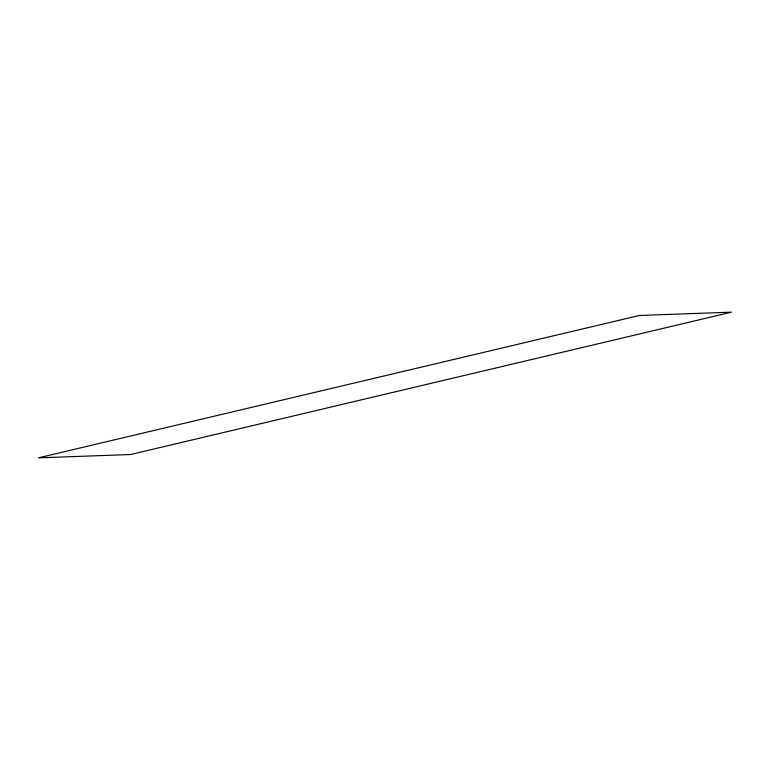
<?xml version="1.0" encoding="UTF-8"?>
<svg xmlns="http://www.w3.org/2000/svg" width="770" height="770" viewBox="0 0 770 770"><rect width="100%" height="100%" fill="white"/><g stroke="black" fill="none" stroke-linecap="round" stroke-linejoin="round"><path stroke-width="1.16" d="M639.427 315.469L38.5 457.832L130.573 454.531L731.5 312.168L639.427 315.469"/></g></svg>
